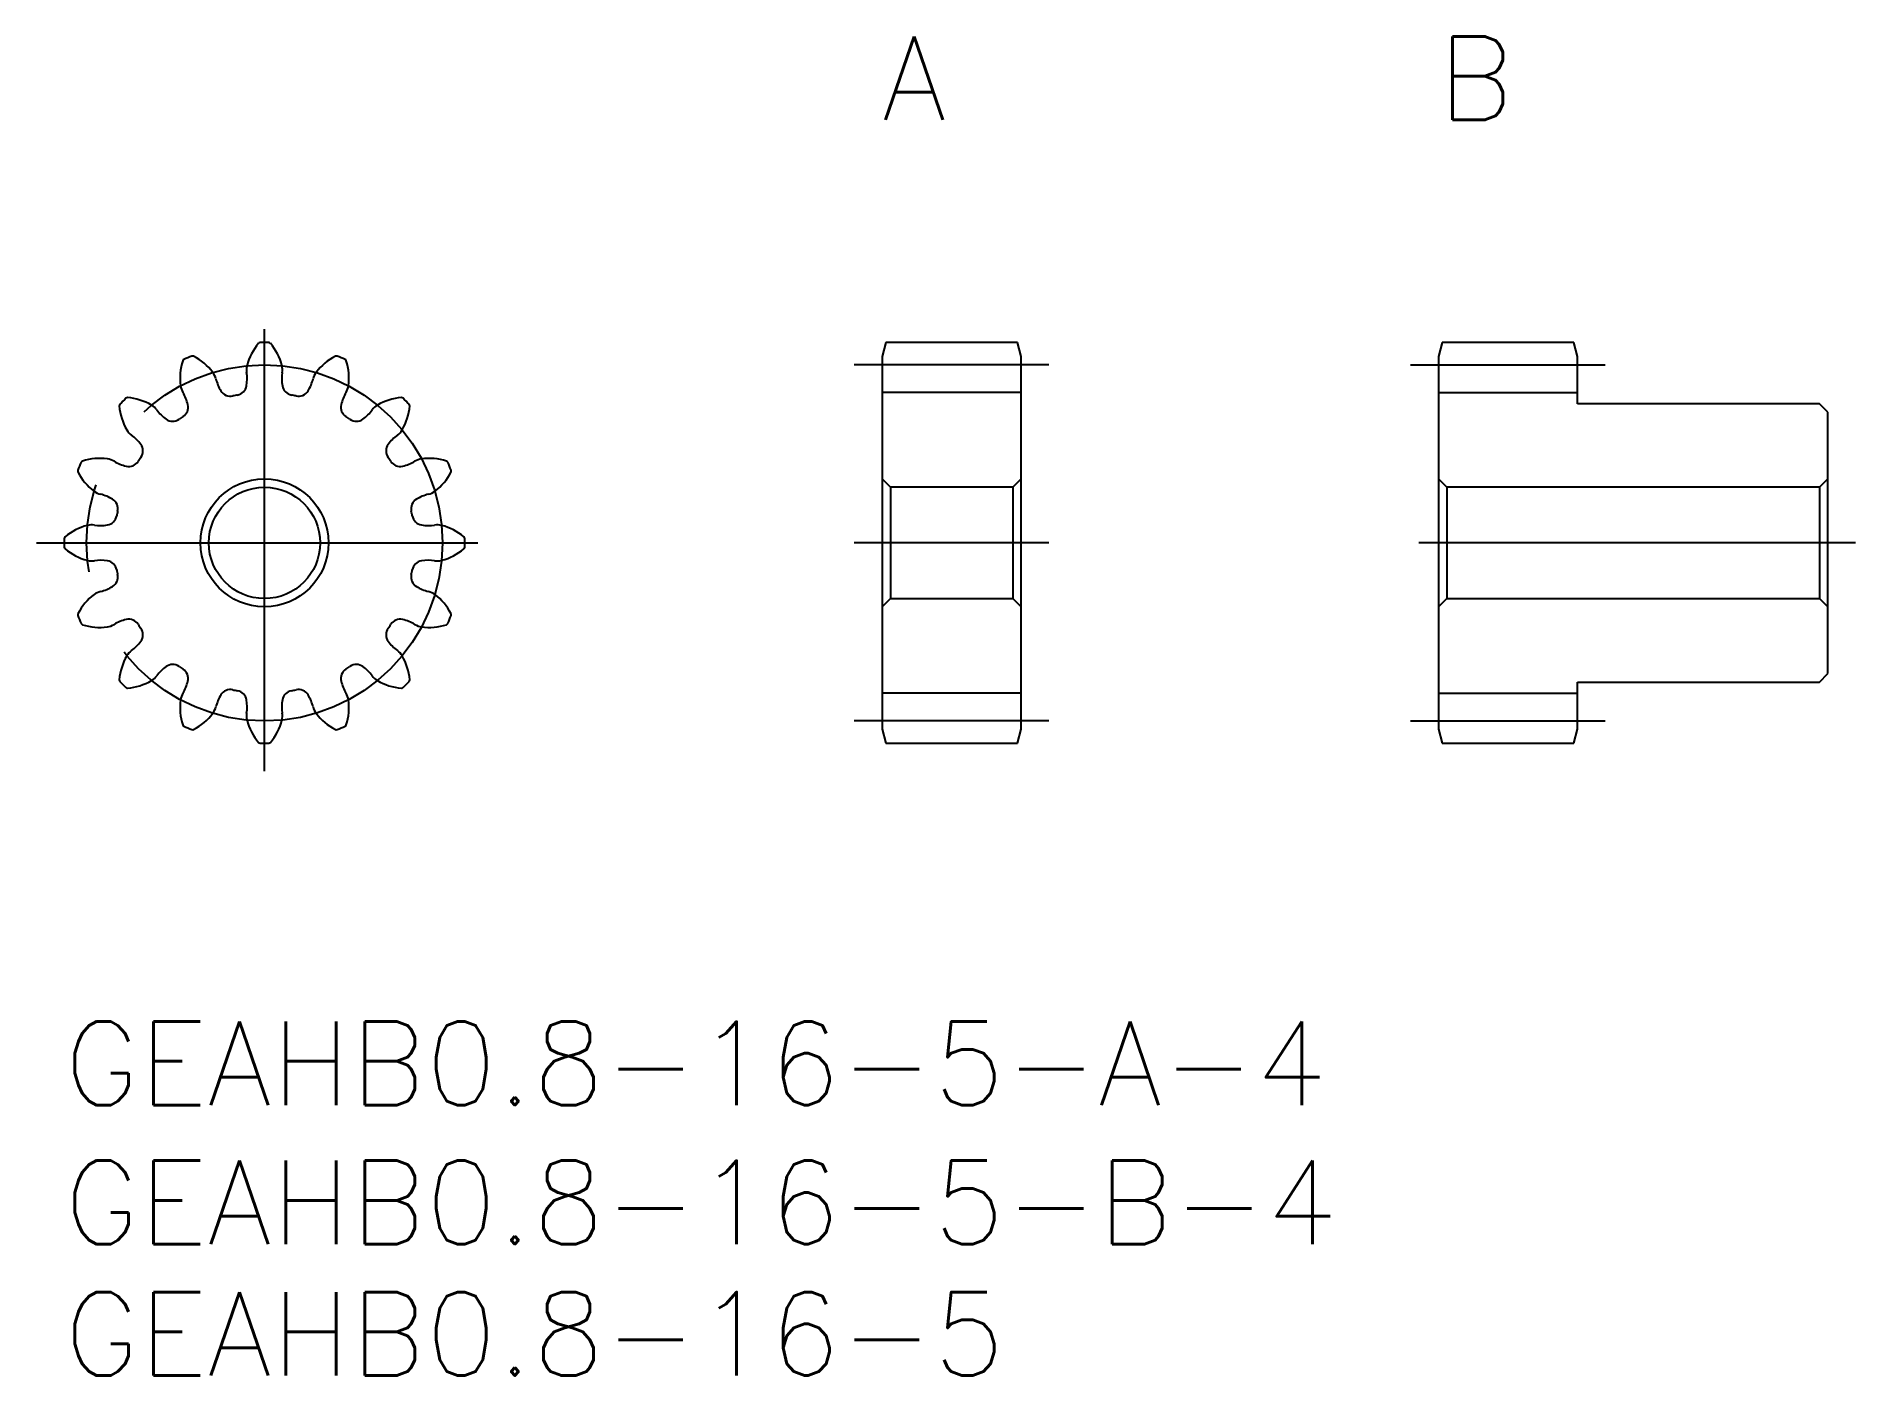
# Model space of a CAD drawing. Extents: x -1 to 64.4, y -12.7 to 35.4.
import ezdxf

# ---------------------------------------------------------------- set-up
doc = ezdxf.new("R2010")
doc.units = 0
doc.header["$LTSCALE"] = 0.5
doc.linetypes.add('CENTER', pattern=[50.8, 31.75, -6.35, 6.35, -6.35])
for name, color, linetype in [('MSM_CENTER', 1, 'CENTER'), ('MSM_CONTINUOUS', 7, 'CONTINUOUS'), ('MSM_PART_NUMBER', 7, 'CONTINUOUS')]:
    doc.layers.add(name, color=color, linetype=linetype)
doc.styles.get("Standard").update_dxf_attribs({"font": 'txt.shx', "height": 3, "bigfont": 'bigfont.shx'})

# ---------------------------------------------------------------- blocks, each defined once
blk = doc.blocks.new('*U4')
at = {"layer": 'MSM_PART_NUMBER'}
blk.add_text('GEAHB0.8-16-5-A-4', height=3, dxfattribs=at).set_placement((0, -3))
blk = doc.blocks.new('*U5')
at = {"layer": 'MSM_PART_NUMBER'}
blk.add_text('GEAHB0.8-16-5-B-4', height=3, dxfattribs=at).set_placement((0, -8))
blk = doc.blocks.new('*U8')
at = {"layer": 'MSM_PART_NUMBER'}
blk.add_text('GEAHB0.8-16-5', height=3, dxfattribs=at).set_placement((0, -12.724))

msp = doc.modelspace()

# ---------------------------------------------------------------- linework, layer by layer
at = {"layer": 'MSM_CENTER'}
for p, q in [((7.198, 9), (7.198, 25.4)), ((35.398, 23.6), (28.398, 23.6)), ((48.398, 23.6), (55.398, 23.6)), ((-1.002, 17.2), (15.398, 17.2)), ((35.398, 17.2), (28.398, 17.2)), ((64.398, 17.2), (48.698, 17.2)), ((35.398, 10.8), (28.398, 10.8)), ((48.398, 10.8), (55.398, 10.8))]:
    msp.add_line(p, q, dxfattribs=at)
msp.add_circle((7.198, 17.2), 6.4, dxfattribs=at)
at = {"layer": 'MSM_CONTINUOUS'}
for p, q in [((29.532, 24.4), (29.398, 23.9)), ((34.264, 24.4), (29.532, 24.4)), ((34.398, 23.9), (34.264, 24.4)), ((49.532, 24.4), (49.398, 23.9)), ((54.264, 24.4), (49.532, 24.4)), ((54.398, 23.9), (54.264, 24.4)), ((29.398, 23.9), (29.398, 10.5)), ((34.398, 10.5), (34.398, 23.9)), ((49.398, 23.9), (49.398, 10.5)), ((54.398, 22.2), (54.398, 23.9)), ((34.398, 22.6), (29.398, 22.6)), ((49.398, 22.6), (54.398, 22.6)), ((63.098, 22.2), (54.398, 22.2)), ((63.398, 21.9), (63.098, 22.2)), ((63.398, 12.5), (63.398, 21.9)), ((29.398, 19.5), (29.698, 19.2)), ((29.698, 19.2), (29.698, 15.2)), ((34.098, 19.2), (29.698, 19.2)), ((34.098, 19.2), (34.398, 19.5)), ((34.098, 19.2), (34.098, 15.2)), ((49.398, 19.5), (49.698, 19.2)), ((49.698, 19.2), (49.698, 15.2)), ((63.098, 19.2), (49.698, 19.2)), ((63.098, 19.2), (63.398, 19.5)), ((63.098, 19.2), (63.098, 15.2)), ((29.698, 15.2), (29.398, 14.9)), ((29.698, 15.2), (34.098, 15.2)), ((34.398, 14.9), (34.098, 15.2)), ((49.698, 15.2), (49.398, 14.9)), ((49.698, 15.2), (63.098, 15.2)), ((63.398, 14.9), (63.098, 15.2)), ((63.098, 12.2), (63.398, 12.5)), ((34.398, 11.8), (29.398, 11.8)), ((49.398, 11.8), (54.398, 11.8)), ((54.398, 10.5), (54.398, 12.2)), ((54.398, 12.2), (63.098, 12.2)), ((29.398, 10.5), (29.532, 10)), ((34.264, 10), (34.398, 10.5)), ((49.398, 10.5), (49.532, 10)), ((54.264, 10), (54.398, 10.5)), ((29.532, 10), (34.264, 10)), ((49.532, 10), (54.264, 10))]:
    msp.add_line(p, q, dxfattribs=at)
for radius in [2.3, 2]:
    msp.add_circle((7.198, 17.2), radius, dxfattribs=at)
for centre, radius, start, end in [((8.508, 23.073), 2, 139.54659, 165.625), ((7.047, 24.318), 0.08, 91.21456, 139.54659), ((7.198, 17.2), 7.2, 88.78544, 91.21456), ((7.349, 24.318), 0.08, 40.45341, 88.78544), ((5.888, 23.073), 2, 14.375, 40.45341), ((6.161, 23.127), 2, 162.04659, 188.125), ((4.335, 23.719), 0.08, 113.71456, 162.04659), ((7.198, 17.2), 7.2, 111.28544, 113.71456), ((4.614, 23.834), 0.08, 62.95341, 111.28544), ((3.741, 22.124), 2, 36.875, 62.95341), ((7.198, 23.408), 0.648, 165.62493, 188.1508), ((7.198, 23.408), 0.648, 351.8492, 14.37508), ((10.656, 22.124), 2, 117.04659, 143.125), ((9.783, 23.834), 0.08, 68.71448, 117.04659), ((7.198, 17.2), 7.2, 66.28544, 68.71456), ((10.062, 23.719), 0.08, 17.95343, 66.28544), ((8.235, 23.127), 2, 351.875, 17.95341), ((4.823, 22.936), 0.648, 14.3492, 36.87508), ((7, 23.493), 1.6, 194.34914, 211.29923), ((4.974, 23.09), 1.6, 351.20077, 8.15086), ((9.423, 23.09), 1.6, 171.84914, 188.79923), ((7.397, 23.493), 1.6, 328.70077, 345.65086), ((9.574, 22.936), 0.648, 143.12493, 165.6508), ((7.198, 17.2), 7.2, 133.78544, 136.21456), ((2.272, 22.34), 0.08, 85.45341, 133.78544), ((2.119, 20.426), 2, 59.375, 85.45341), ((4.823, 22.936), 0.648, 188.12493, 210.6508), ((2.889, 21.79), 1.6, 13.70077, 30.65086), ((5.975, 22.869), 0.4, 211.29922, 282.18041), ((7.198, 17.2), 5.4, 100.31959, 102.18041), ((6.159, 22.906), 0.4, 280.31959, 351.20078), ((8.237, 22.906), 0.4, 188.79922, 259.68041), ((7.198, 17.2), 5.4, 77.81959, 79.68041), ((8.422, 22.869), 0.4, 257.81959, 328.70079), ((11.508, 21.79), 1.6, 149.34914, 166.29923), ((9.574, 22.936), 0.648, 329.3492, 351.87507), ((12.277, 20.426), 2, 94.54659, 120.625), ((12.125, 22.34), 0.08, 46.21448, 94.54659), ((7.198, 17.2), 7.2, 43.78544, 46.21456), ((2.058, 22.127), 0.08, 136.21456, 184.54659), ((3.972, 22.279), 2, 184.54659, 210.625), ((2.808, 21.59), 0.648, 36.8492, 59.37508), ((4.607, 22.938), 1.6, 216.84914, 233.79923), ((3.898, 21.97), 0.4, 233.79922, 304.68041), ((7.198, 17.2), 5.4, 122.81959, 124.68041), ((4.055, 22.074), 0.4, 302.81959, 13.70078), ((10.342, 22.074), 0.4, 166.29922, 237.18041), ((7.198, 17.2), 5.4, 55.31959, 57.18041), ((10.499, 21.97), 0.4, 235.31959, 306.20079), ((9.79, 22.938), 1.6, 306.20077, 323.15086), ((11.588, 21.59), 0.648, 120.62493, 143.1508), ((10.425, 22.279), 2, 329.375, 355.45341), ((12.339, 22.127), 0.08, 355.45343, 43.78544), ((2.808, 21.59), 0.648, 210.62493, 233.1508), ((1.46, 19.791), 1.6, 36.20077, 53.15086), ((12.936, 19.791), 1.6, 126.84914, 143.79923), ((11.588, 21.59), 0.648, 306.8492, 329.37507), ((2.429, 20.5), 0.4, 325.31959, 36.20079), ((11.968, 20.5), 0.4, 143.79922, 214.68041), ((0.564, 19.785), 0.08, 158.71456, 207.04659), ((7.198, 17.2), 7.2, 156.28544, 158.71456), ((2.274, 20.658), 2, 207.04659, 233.125), ((0.68, 20.064), 0.08, 107.95341, 156.28544), ((1.271, 18.237), 2, 81.875, 107.95341), ((1.463, 19.576), 0.648, 59.3492, 81.87508), ((2.608, 21.509), 1.6, 239.34914, 256.29923), ((2.324, 20.344), 0.4, 256.29922, 327.18041), ((7.198, 17.2), 5.4, 145.31959, 147.18041), ((7.198, 17.2), 5.4, 32.81959, 34.68041), ((12.073, 20.344), 0.4, 212.81959, 283.70079), ((11.788, 21.509), 1.6, 283.70077, 300.65086), ((12.934, 19.576), 0.648, 98.12493, 120.6508), ((13.125, 18.237), 2, 72.04659, 98.125), ((12.123, 20.658), 2, 306.875, 332.95341), ((13.717, 20.064), 0.08, 23.71448, 72.04659), ((7.198, 17.2), 7.2, 21.28544, 23.71456), ((13.833, 19.785), 0.08, 332.95343, 21.28544), ((1.463, 19.576), 0.648, 233.12493, 255.6508), ((12.934, 19.576), 0.648, 284.3492, 306.87508), ((0.906, 17.398), 1.6, 58.70077, 75.65086), ((1.529, 18.424), 0.4, 347.81959, 58.70079), ((7.198, 17.2), 5.4, 167.81959, 169.68041), ((12.868, 18.424), 0.4, 121.29922, 192.18041), ((7.198, 17.2), 5.4, 10.31959, 12.18041), ((13.491, 17.398), 1.6, 104.34914, 121.29923), ((1.326, 15.89), 2, 104.375, 130.45341), ((0.99, 17.2), 0.648, 81.8492, 104.37508), ((1.309, 19.425), 1.6, 261.84914, 278.79923), ((1.492, 18.239), 0.4, 278.79922, 349.68041), ((12.905, 18.239), 0.4, 190.31959, 261.20079), ((13.088, 19.425), 1.6, 261.20077, 278.15086), ((13.407, 17.2), 0.648, 75.62493, 98.1508), ((13.071, 15.89), 2, 49.54659, 75.625), ((7.198, 17.2), 7.2, 178.78544, 181.21456), ((0.08, 17.351), 0.08, 130.45341, 178.78544), ((0.08, 17.049), 0.08, 181.21456, 229.54659), ((14.317, 17.351), 0.08, 1.21448, 49.54659), ((14.317, 17.049), 0.08, 310.45341, 358.78544), ((7.198, 17.2), 7.2, 358.78544, 1.21456), ((1.326, 18.51), 2, 229.54659, 255.625), ((0.99, 17.2), 0.648, 255.62493, 278.1508), ((1.309, 14.975), 1.6, 81.20077, 98.15086), ((1.492, 16.161), 0.4, 10.31959, 81.20078), ((12.905, 16.161), 0.4, 98.79922, 169.68041), ((13.088, 14.975), 1.6, 81.84914, 98.79923), ((13.407, 17.2), 0.648, 261.8492, 284.37508), ((13.071, 18.51), 2, 284.375, 310.45341), ((1.529, 15.976), 0.4, 301.29922, 12.18041), ((7.198, 17.2), 5.4, 190.31959, 192.18041), ((12.868, 15.976), 0.4, 167.81959, 238.70079), ((7.198, 17.2), 5.4, 347.81959, 349.68041), ((2.274, 13.742), 2, 126.875, 152.95341), ((1.463, 14.824), 0.648, 104.3492, 126.87508), ((0.906, 17.002), 1.6, 284.34914, 301.29923), ((13.491, 17.002), 1.6, 238.70077, 255.65086), ((12.934, 14.824), 0.648, 53.12493, 75.6508), ((12.123, 13.742), 2, 27.04659, 53.125), ((0.564, 14.615), 0.08, 152.95341, 201.28544), ((7.198, 17.2), 7.2, 201.28544, 203.71456), ((2.608, 12.891), 1.6, 103.70077, 120.65086), ((2.324, 14.056), 0.4, 32.81959, 103.70078), ((12.073, 14.056), 0.4, 76.29922, 147.18041), ((11.788, 12.891), 1.6, 59.34914, 76.29923), ((7.198, 17.2), 7.2, 336.28544, 338.71456), ((13.833, 14.615), 0.08, 338.71456, 27.04659), ((0.68, 14.336), 0.08, 203.71456, 252.04659), ((1.271, 16.163), 2, 252.04659, 278.125), ((1.463, 14.824), 0.648, 278.12493, 300.6508), ((7.198, 17.2), 5.4, 212.81959, 214.68041), ((2.429, 13.9), 0.4, 323.79922, 34.68041), ((11.968, 13.9), 0.4, 145.31959, 216.20078), ((7.198, 17.2), 5.4, 325.31959, 327.18041), ((12.934, 14.824), 0.648, 239.3492, 261.87508), ((13.125, 16.163), 2, 261.875, 287.95341), ((13.717, 14.336), 0.08, 287.95341, 336.28544), ((3.972, 12.121), 2, 149.375, 175.45341), ((2.808, 12.81), 0.648, 126.8492, 149.37508), ((1.46, 14.609), 1.6, 306.84914, 323.79923), ((12.936, 14.609), 1.6, 216.20077, 233.15086), ((11.588, 12.81), 0.648, 30.62493, 53.1508), ((10.425, 12.121), 2, 4.54659, 30.625), ((4.607, 11.462), 1.6, 126.20077, 143.15086), ((3.898, 12.43), 0.4, 55.31959, 126.20079), ((7.198, 17.2), 5.4, 235.31959, 237.18041), ((4.055, 12.326), 0.4, 346.29922, 57.18041), ((10.342, 12.326), 0.4, 122.81959, 193.70079), ((7.198, 17.2), 5.4, 302.81959, 304.68041), ((10.499, 12.43), 0.4, 53.79922, 124.68041), ((9.79, 11.462), 1.6, 36.84914, 53.79923), ((2.058, 12.273), 0.08, 175.45341, 223.78544), ((7.198, 17.2), 7.2, 223.78544, 226.21456), ((2.272, 12.06), 0.08, 226.21456, 274.54659), ((2.119, 13.974), 2, 274.54659, 300.625), ((2.808, 12.81), 0.648, 300.62493, 323.1508), ((4.823, 11.464), 0.648, 149.3492, 171.87508), ((2.889, 12.61), 1.6, 329.34914, 346.29923), ((5.975, 11.531), 0.4, 77.81959, 148.70079), ((7.198, 17.2), 5.4, 257.81959, 259.68041), ((6.159, 11.494), 0.4, 8.79922, 79.68041), ((8.237, 11.494), 0.4, 100.31959, 171.20079), ((7.198, 17.2), 5.4, 280.31959, 282.18041), ((8.422, 11.531), 0.4, 31.29922, 102.18041), ((11.508, 12.61), 1.6, 193.70077, 210.65086), ((9.574, 11.464), 0.648, 8.12493, 30.6508), ((11.588, 12.81), 0.648, 216.8492, 239.37508), ((12.277, 13.974), 2, 239.375, 265.45341), ((12.125, 12.06), 0.08, 265.45341, 313.78544), ((7.198, 17.2), 7.2, 313.78544, 316.21456), ((12.339, 12.273), 0.08, 316.21456, 4.54659), ((6.161, 11.273), 2, 171.875, 197.95341), ((4.823, 11.464), 0.648, 323.12493, 345.6508), ((7, 10.907), 1.6, 148.70077, 165.65086), ((4.974, 11.31), 1.6, 351.84914, 8.79923), ((9.423, 11.31), 1.6, 171.20077, 188.15086), ((7.397, 10.907), 1.6, 14.34914, 31.29923), ((9.574, 11.464), 0.648, 194.3492, 216.87508), ((8.235, 11.273), 2, 342.04659, 8.125), ((4.335, 10.681), 0.08, 197.95343, 246.28544), ((7.198, 17.2), 7.2, 246.28544, 248.71456), ((4.614, 10.566), 0.08, 248.71456, 297.04659), ((3.741, 12.276), 2, 297.04659, 323.125), ((7.198, 10.992), 0.648, 171.8492, 194.37508), ((8.508, 11.327), 2, 194.375, 220.45341), ((5.888, 11.327), 2, 319.54659, 345.625), ((7.198, 10.992), 0.648, 345.62493, 8.1508), ((10.656, 12.276), 2, 216.875, 242.95341), ((9.783, 10.566), 0.08, 242.95341, 291.28544), ((7.198, 17.2), 7.2, 291.28544, 293.71456), ((10.062, 10.681), 0.08, 293.71456, 342.04659), ((7.047, 10.082), 0.08, 220.45341, 268.78544), ((7.198, 17.2), 7.2, 268.78544, 271.21456), ((7.349, 10.082), 0.08, 271.21456, 319.54659)]:
    msp.add_arc(centre, radius, start, end, dxfattribs=at)

# ---------------------------------------------------------------- block references
for name in ['*U4', '*U5', '*U8']:
    msp.add_blockref(name, (0, 0), dxfattribs=at)

# ---------------------------------------------------------------- texts
at = {"layer": 'MSM_PART_NUMBER', "linetype": 'CONTINUOUS'}
for s, p in [('A', (29.398, 32.4)), ('B', (49.398, 32.4))]:
    msp.add_text(s, height=3, dxfattribs=at).set_placement(p)

doc.saveas('drawing.dxf')
